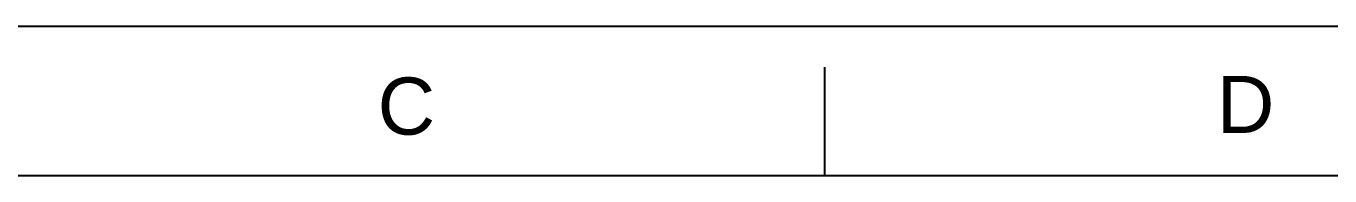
# Model space of a CAD drawing. Header units: millimetres. Extents: x 7392 to 8221, y 1108 to 2280.
# Drawn here: x 7735 to 7977.8, y 2251.7 to 2279.5 of the extents above; entities that cross this region are included whole.
import ezdxf

# ---------------------------------------------------------------- set-up
doc = ezdxf.new("R2010")
doc.units = ezdxf.units.MM
doc.styles.get("Standard").update_dxf_attribs({"font": 'arial.ttf'})

msp = doc.modelspace()

# ---------------------------------------------------------------- linework, layer by layer
at = {"color": 7, "linetype": 'Continuous'}
for p, q in [((7392.3, 2279.55), (8220.61, 2279.55)), ((7883.71, 2251.66), (7883.71, 2271.93)), ((8192.72, 2251.66), (7420.19, 2251.66))]:
    msp.add_line(p, q, dxfattribs=at)

# ---------------------------------------------------------------- texts
at = {"char_height": 10.63, "attachment_point": 5}
for s, insert in [('C', (7805.79, 2264.58)), ('D', (7962.08, 2264.97))]:
    msp.add_mtext_dynamic_manual_height_columns(s, width=13.9445, gutter_width=17.43, heights=[0], dxfattribs=dict(at, insert=insert))

doc.saveas('drawing.dxf')
